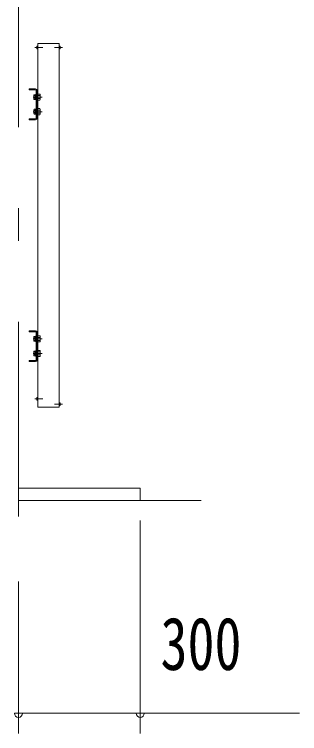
# Model space of a CAD drawing. Units: millimetres, scale not verified. Extents: x -23352 to 23352, y -10500 to 10500.
# Drawn here: x -8801 to -8098, y 1220 to 2992 of the extents above; entities that cross this region are included whole.
import ezdxf
from ezdxf.enums import TextEntityAlignment as Align

# ---------------------------------------------------------------- set-up
doc = ezdxf.new("R2010")
doc.units = ezdxf.units.MM
doc.header["$LTSCALE"] = 40
doc.linetypes.add('USER3', pattern=[24, 12, -5, 2, -5])
for name, color, linetype, lineweight in [('0-2_1-0BOLD', 7, 'Continuous', 18), ('0-3_1-2CENTER', 3, 'USER3', 18), ('0-5_1-5DIM', 3, 'Continuous', 18)]:
    doc.layers.add(name, color=color, linetype=linetype, lineweight=lineweight)
doc.styles.add('ＭＳ ゴシック', font='')
doc.styles.get('ＭＳ ゴシック').set_extended_font_data('MS Gothic')

msp = doc.modelspace()

# ---------------------------------------------------------------- linework, layer by layer
at = {"layer": '0-2_1-0BOLD'}
for p, q in [((-8743.03, 2914.17), (-8744.15, 2914.07)), ((-8743.03, 2920.67), (-8690.03, 2920.67)), ((-8743.03, 2797.17), (-8743.03, 2920.67)), ((-8690.03, 2914.17), (-8688.91, 2914.07)), ((-8743.03, 2907.17), (-8744.15, 2907.27)), ((-8743.32, 2907.17), (-8743.03, 2907.17)), ((-8690.03, 2907.17), (-8688.91, 2907.27)), ((-8689.74, 2907.17), (-8690.03, 2907.17)), ((-8748.53, 2808.67), (-8764.53, 2808.67)), ((-8764.53, 2806.37), (-8764.53, 2808.67)), ((-8748.53, 2806.37), (-8764.53, 2806.37)), ((-8746.83, 2804.67), (-8746.83, 2736.67)), ((-8744.53, 2804.67), (-8744.53, 2736.67)), ((-8752.43, 2793.57), (-8751.92, 2794.45)), ((-8752.43, 2783.77), (-8752.43, 2793.57)), ((-8751.92, 2794.45), (-8748.43, 2794.45)), ((-8751.92, 2791.56), (-8748.43, 2791.56)), ((-8751.92, 2785.79), (-8748.43, 2785.79)), ((-8742.93, 2797.17), (-8744.53, 2797.17)), ((-8742.93, 2780.17), (-8742.93, 2797.17)), ((-8738.12, 2796.18), (-8742.93, 2796.18)), ((-8738.12, 2792.42), (-8742.93, 2792.42)), ((-8738.12, 2784.92), (-8742.93, 2784.92)), ((-8737.43, 2794.97), (-8738.12, 2796.18)), ((-8737.43, 2782.37), (-8737.43, 2794.97)), ((-8748.43, 2782.42), (-8746.83, 2782.42)), ((-8742.93, 2780.17), (-8744.53, 2780.17)), ((-8743.03, 2761.17), (-8743.03, 2780.17)), ((-8738.12, 2781.17), (-8742.93, 2781.17)), ((-8737.43, 2782.37), (-8738.12, 2781.17)), ((-8752.43, 2757.57), (-8752.43, 2747.77)), ((-8751.92, 2755.56), (-8748.43, 2755.56)), ((-8751.92, 2749.78), (-8748.43, 2749.78)), ((-8748.43, 2758.92), (-8746.83, 2758.92)), ((-8742.93, 2761.17), (-8744.53, 2761.17)), ((-8742.93, 2744.17), (-8742.93, 2761.17)), ((-8738.12, 2760.18), (-8742.93, 2760.18)), ((-8738.12, 2756.42), (-8742.93, 2756.42)), ((-8738.12, 2748.92), (-8742.93, 2748.92)), ((-8737.43, 2758.97), (-8738.12, 2760.18)), ((-8737.43, 2746.37), (-8737.43, 2758.97)), ((-8764.53, 2732.67), (-8764.53, 2734.97)), ((-8748.53, 2734.97), (-8764.53, 2734.97)), ((-8748.53, 2732.67), (-8764.53, 2732.67)), ((-8752.43, 2747.77), (-8751.92, 2746.9)), ((-8751.92, 2746.9), (-8748.43, 2746.9)), ((-8742.93, 2744.17), (-8744.53, 2744.17)), ((-8743.03, 2024.67), (-8743.03, 2744.17)), ((-8738.12, 2745.17), (-8742.93, 2745.17)), ((-8737.43, 2746.37), (-8738.12, 2745.17)), ((-8748.53, 2212.67), (-8764.53, 2212.67)), ((-8764.53, 2210.37), (-8764.53, 2212.67)), ((-8748.53, 2210.37), (-8764.53, 2210.37)), ((-8752.43, 2197.57), (-8751.92, 2198.45)), ((-8751.92, 2198.45), (-8748.43, 2198.45)), ((-8746.83, 2208.67), (-8746.83, 2140.67)), ((-8744.53, 2208.67), (-8744.53, 2140.67)), ((-8742.93, 2201.17), (-8744.53, 2201.17)), ((-8742.93, 2184.17), (-8742.93, 2201.17)), ((-8738.12, 2200.18), (-8742.93, 2200.18)), ((-8737.43, 2198.97), (-8738.12, 2200.18)), ((-8737.43, 2186.37), (-8737.43, 2198.97)), ((-8752.43, 2187.77), (-8752.43, 2197.57)), ((-8751.92, 2195.56), (-8748.43, 2195.56)), ((-8751.92, 2189.79), (-8748.43, 2189.79)), ((-8748.43, 2186.42), (-8746.83, 2186.42)), ((-8742.93, 2184.17), (-8744.53, 2184.17)), ((-8738.12, 2196.42), (-8742.93, 2196.42)), ((-8738.12, 2188.92), (-8742.93, 2188.92)), ((-8738.12, 2185.17), (-8742.93, 2185.17)), ((-8737.43, 2186.37), (-8738.12, 2185.17)), ((-8748.43, 2162.92), (-8746.83, 2162.92)), ((-8742.93, 2165.17), (-8744.53, 2165.17)), ((-8742.93, 2148.17), (-8742.93, 2165.17)), ((-8738.12, 2164.18), (-8742.93, 2164.18)), ((-8737.43, 2162.97), (-8738.12, 2164.18)), ((-8737.43, 2150.37), (-8737.43, 2162.97)), ((-8752.43, 2161.57), (-8752.43, 2151.77)), ((-8752.43, 2151.77), (-8751.92, 2150.9)), ((-8751.92, 2159.56), (-8748.43, 2159.56)), ((-8751.92, 2153.78), (-8748.43, 2153.78)), ((-8751.92, 2150.9), (-8748.43, 2150.9)), ((-8742.93, 2148.17), (-8744.53, 2148.17)), ((-8738.12, 2160.42), (-8742.93, 2160.42)), ((-8738.12, 2152.92), (-8742.93, 2152.92)), ((-8738.12, 2149.17), (-8742.93, 2149.17)), ((-8737.43, 2150.37), (-8738.12, 2149.17)), ((-8764.53, 2136.67), (-8764.53, 2138.97)), ((-8748.53, 2138.97), (-8764.53, 2138.97)), ((-8748.53, 2136.67), (-8764.53, 2136.67)), ((-8743.03, 2048.17), (-8744.15, 2048.07)), ((-8743.03, 2041.17), (-8744.15, 2041.27)), ((-8743.32, 2041.17), (-8743.03, 2041.17)), ((-8690.03, 2035.17), (-8688.91, 2035.07)), ((-8690.03, 2028.17), (-8688.91, 2028.27)), ((-8689.74, 2028.17), (-8690.03, 2028.17)), ((-8790.69, 1794.67), (-8340.69, 1794.67))]:
    msp.add_line(p, q, dxfattribs=at)
for points in [[(-8690.03, 2920.67), (-8690.03, 2024.67), (-8743.03, 2024.67)], [(-8752.43, 2783.77), (-8751.92, 2782.9), (-8748.43, 2782.9)], [(-8748.43, 2782.42), (-8748.43, 2794.92), (-8746.83, 2794.92)], [(-8752.43, 2757.57), (-8751.92, 2758.45), (-8748.43, 2758.45)], [(-8748.43, 2758.92), (-8748.43, 2746.42), (-8746.83, 2746.42)], [(-8748.43, 2186.42), (-8748.43, 2198.92), (-8746.83, 2198.92)], [(-8752.43, 2187.77), (-8751.92, 2186.9), (-8748.43, 2186.9)], [(-8748.43, 2162.92), (-8748.43, 2150.42), (-8746.83, 2150.42)], [(-8752.43, 2161.57), (-8751.92, 2162.45), (-8748.43, 2162.45)], [(-8490.69, 1794.67), (-8490.69, 1824.67), (-8790.69, 1824.67)]]:
    msp.add_lwpolyline(points, dxfattribs=at)
for centre, radius, start, end in [((-8736.63, 2910.67), 9, 164.11915, 195.88085), ((-8744.03, 2912.78), 1.3, 95, 164.11915), ((-8744.03, 2908.56), 1.3, 195.88085, 265), ((-8689.02, 2912.78), 1.3, 15.88085, 85), ((-8689.02, 2908.56), 1.3, 275, 344.11915), ((-8696.43, 2910.67), 9, 344.11915, 15.88085), ((-8748.53, 2804.67), 4, 0, 90), ((-8748.53, 2804.67), 1.7, 0, 90), ((-8750.11, 2793), 2.32, 180, 218.54623), ((-8743.92, 2788.67), 8.51, 160.17089, 199.83133), ((-8750.11, 2784.34), 2.32, 141.46857, 180), ((-8747.89, 2788.67), 10.46, 338.97459, 21.02541), ((-8740.3, 2794.3), 2.88, 319.27318, 360), ((-8740.3, 2783.04), 2.88, 0, 40.72682), ((-8750.11, 2757), 2.32, 180, 218.53143), ((-8743.92, 2752.67), 8.51, 160.16867, 199.82911), ((-8750.11, 2748.34), 2.32, 141.45377, 180), ((-8747.89, 2752.67), 10.46, 338.97459, 21.02541), ((-8740.3, 2758.3), 2.88, 319.27318, 360), ((-8740.3, 2747.04), 2.88, 0, 40.72682), ((-8748.53, 2736.67), 4, 270, 0), ((-8748.53, 2736.67), 1.7, 270, 0), ((-8748.53, 2208.67), 4, 0, 90), ((-8748.53, 2208.67), 1.7, 0, 90), ((-8740.3, 2198.3), 2.88, 319.27318, 360), ((-8750.11, 2197), 2.32, 180, 218.54623), ((-8743.92, 2192.67), 8.51, 160.17089, 199.83133), ((-8750.11, 2188.34), 2.32, 141.46857, 180), ((-8747.89, 2192.67), 10.46, 338.97459, 21.02541), ((-8740.3, 2187.04), 2.88, 0, 40.72682), ((-8750.11, 2161), 2.32, 180, 218.53143), ((-8743.92, 2156.67), 8.51, 160.16867, 199.82911), ((-8750.11, 2152.34), 2.32, 141.45377, 180), ((-8747.89, 2156.67), 10.46, 338.97459, 21.02541), ((-8740.3, 2162.3), 2.88, 319.27318, 360), ((-8740.3, 2151.04), 2.88, 0, 40.72682), ((-8748.53, 2140.67), 4, 270, 0), ((-8748.53, 2140.67), 1.7, 270, 0), ((-8736.63, 2044.67), 9, 164.11915, 195.88085), ((-8744.03, 2046.78), 1.3, 95, 164.11915), ((-8744.03, 2042.56), 1.3, 195.88085, 265), ((-8689.02, 2033.78), 1.3, 15.88085, 85), ((-8689.02, 2029.56), 1.3, 275, 344.11915), ((-8696.43, 2031.67), 9, 344.11915, 15.88085)]:
    msp.add_arc(centre, radius, start, end, dxfattribs=at)
at = {"layer": '0-3_1-2CENTER'}
for p, q in [((-8790.69, 4154.67), (-8790.69, 1644.67)), ((-8750.63, 2910.67), (-8731.03, 2910.67)), ((-8682.43, 2910.67), (-8702.03, 2910.67)), ((-8754.68, 2788.67), (-8732.52, 2788.67)), ((-8754.68, 2752.67), (-8732.52, 2752.67)), ((-8754.68, 2192.67), (-8732.52, 2192.67)), ((-8754.68, 2156.67), (-8732.52, 2156.67)), ((-8750.63, 2044.67), (-8731.03, 2044.67)), ((-8682.43, 2031.67), (-8702.03, 2031.67))]:
    msp.add_line(p, q, dxfattribs=at)
at = {"layer": '0-5_1-5DIM'}
for p, q in [((-8490.69, 1219.67), (-8490.69, 1744.67)), ((-8790.69, 1219.67), (-8790.69, 1594.67)), ((-8780.69, 1269.67), (-8800.69, 1269.67)), ((-8790.69, 1269.67), (-8490.69, 1269.67)), ((-8480.69, 1269.67), (-8500.69, 1269.67)), ((-8490.69, 1269.67), (-8098.19, 1269.67))]:
    msp.add_line(p, q, dxfattribs=at)
for centre in [(-8790.69, 1269.67), (-8490.69, 1269.67)]:
    msp.add_arc(centre, 10, 180, 0, dxfattribs=at)

# ---------------------------------------------------------------- texts
at = {"layer": '0-5_1-5DIM', "color": 7, "style": 'ＭＳ ゴシック', "width": 0.75}
msp.add_text('300', height=130.2, dxfattribs=at).set_placement((-8440.69, 1337.43), align=Align.BOTTOM_LEFT)

doc.saveas('drawing.dxf')
